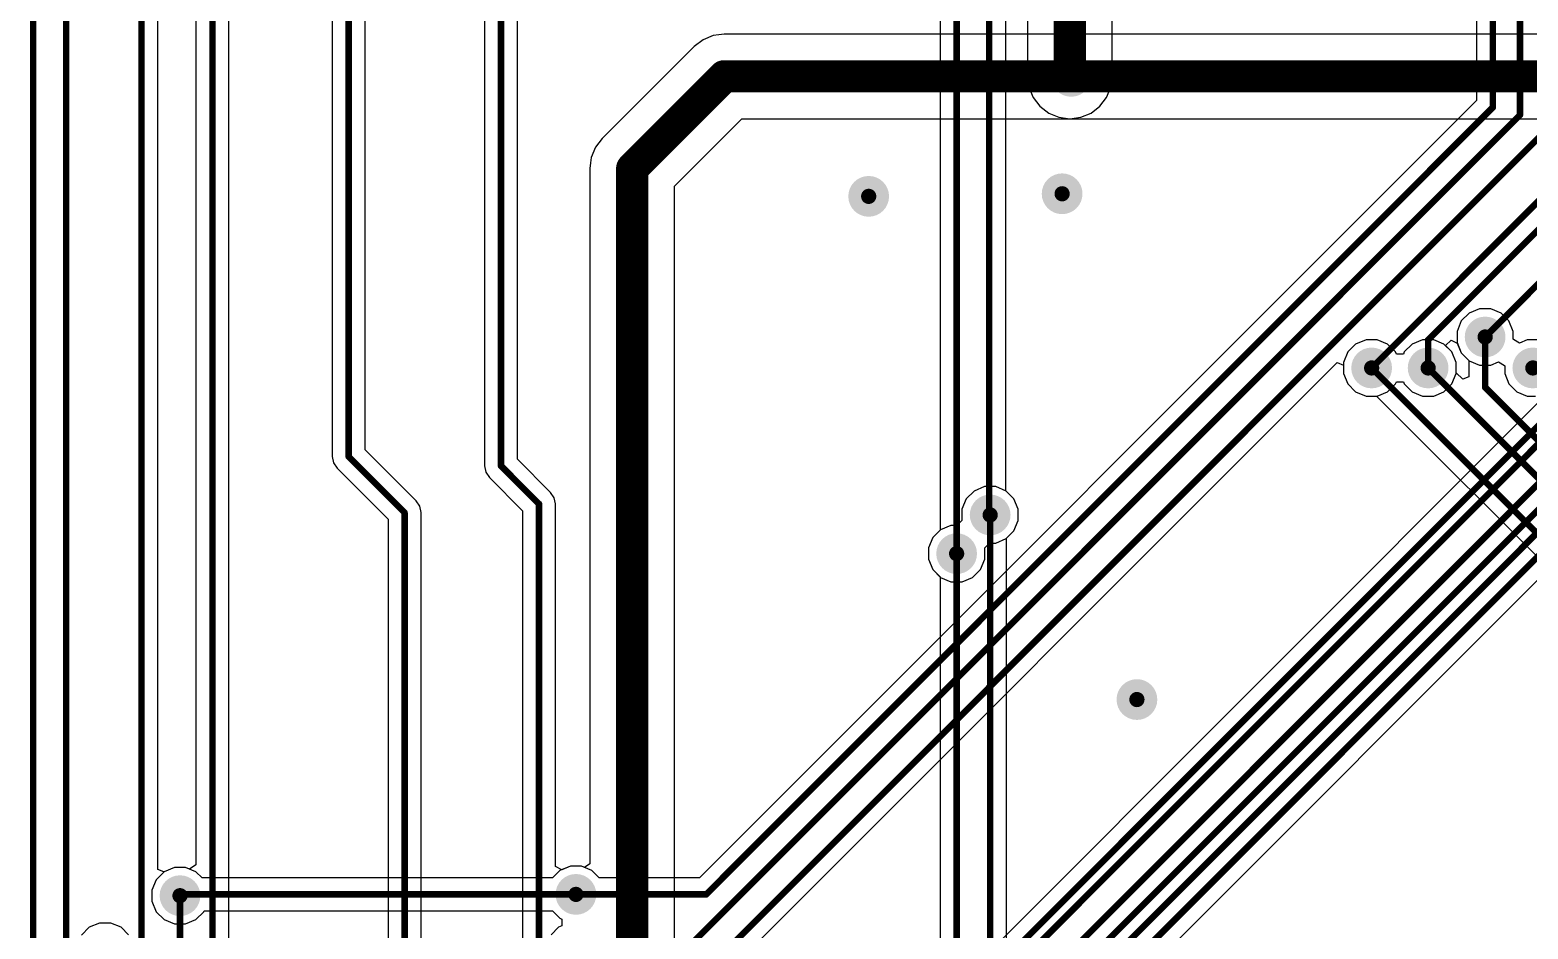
# Model space of a CAD drawing. Header units: millimetres. Extents: x -0.36 to 5.33, y -0.63 to 3.45.
# Drawn here: x 0.395 to 1.556, y 1.541 to 2.238 of the extents above; entities that cross this region are included whole.
import ezdxf

# ---------------------------------------------------------------- set-up
doc = ezdxf.new("R2010")
doc.units = ezdxf.units.MM
doc.header["$MEASUREMENT"] = 0
for name, color, linetype in [('BottomLayer', 5, 'Continuous'), ('BottomSolder', 6, 'Continuous'), ('TopLayer', 1, 'Continuous'), ('TopSolder', 216, 'Continuous'), ('ViaHoleLayer', 16, 'Continuous')]:
    doc.layers.add(name, color=color, linetype=linetype)

msp = doc.modelspace()

# ---------------------------------------------------------------- hatches: boundary and pattern name
at = {"layer": 'BottomLayer'}
h = msp.add_hatch(color=5, dxfattribs=at)
edge = h.paths.add_edge_path()
edge.add_arc((1.202, 2.202), 0.0118, 0, 360)
h = msp.add_hatch(color=5, dxfattribs=at)
edge = h.paths.add_edge_path()
edge.add_arc((1.045, 2.109), 0.0118, 0, 360)
h = msp.add_hatch(color=5, dxfattribs=at)
edge = h.paths.add_edge_path()
edge.add_arc((1.195, 2.111), 0.0118, 0, 360)
h = msp.add_hatch(color=5, dxfattribs=at)
edge = h.paths.add_edge_path()
edge.add_arc((1.523, 2), 0.0118, 0, 360)
h = msp.add_hatch(color=5, dxfattribs=at)
edge = h.paths.add_edge_path()
edge.add_arc((1.435, 1.976), 0.0118, 0, 360)
h = msp.add_hatch(color=5, dxfattribs=at)
edge = h.paths.add_edge_path()
edge.add_arc((1.4788, 1.976), 0.0118, 0, 360)
h = msp.add_hatch(color=5, dxfattribs=at)
edge = h.paths.add_edge_path()
edge.add_arc((1.56, 1.976), 0.0118, 0, 360)
h = msp.add_hatch(color=5, dxfattribs=at)
edge = h.paths.add_edge_path()
edge.add_arc((1.1392, 1.8621), 0.0118, 0, 360)
h = msp.add_hatch(color=5, dxfattribs=at)
edge = h.paths.add_edge_path()
edge.add_arc((1.1132, 1.8321), 0.0118, 0, 360)
h = msp.add_hatch(color=5, dxfattribs=at)
edge = h.paths.add_edge_path()
edge.add_arc((1.253, 1.719), 0.0118, 0, 360)
h = msp.add_hatch(color=5, dxfattribs=at)
edge = h.paths.add_edge_path()
edge.add_arc((0.818, 1.568), 0.0118, 0, 360)
h = msp.add_hatch(color=5, dxfattribs=at)
edge = h.paths.add_edge_path()
edge.add_arc((0.511, 1.567), 0.0118, 0, 360)
at = {"layer": 'BottomSolder'}
h = msp.add_hatch(color=6, dxfattribs=at)
edge = h.paths.add_edge_path()
edge.add_arc((1.202, 2.202), 0.0158, 0, 360)
h = msp.add_hatch(color=6, dxfattribs=at)
edge = h.paths.add_edge_path()
edge.add_arc((1.195, 2.111), 0.0158, 0, 360)
h = msp.add_hatch(color=6, dxfattribs=at)
edge = h.paths.add_edge_path()
edge.add_arc((1.045, 2.109), 0.0158, 0, 360)
h = msp.add_hatch(color=6, dxfattribs=at)
edge = h.paths.add_edge_path()
edge.add_arc((1.523, 2), 0.0158, 0, 360)
h = msp.add_hatch(color=6, dxfattribs=at)
edge = h.paths.add_edge_path()
edge.add_arc((1.435, 1.976), 0.0158, 0, 360)
h = msp.add_hatch(color=6, dxfattribs=at)
edge = h.paths.add_edge_path()
edge.add_arc((1.4788, 1.976), 0.0158, 0, 360)
h = msp.add_hatch(color=6, dxfattribs=at)
edge = h.paths.add_edge_path()
edge.add_arc((1.56, 1.976), 0.0158, 0, 360)
h = msp.add_hatch(color=6, dxfattribs=at)
edge = h.paths.add_edge_path()
edge.add_arc((1.1392, 1.8621), 0.0158, 0, 360)
h = msp.add_hatch(color=6, dxfattribs=at)
edge = h.paths.add_edge_path()
edge.add_arc((1.1132, 1.8321), 0.0158, 0, 360)
h = msp.add_hatch(color=6, dxfattribs=at)
edge = h.paths.add_edge_path()
edge.add_arc((1.253, 1.719), 0.0158, 0, 360)
h = msp.add_hatch(color=6, dxfattribs=at)
edge = h.paths.add_edge_path()
edge.add_arc((0.511, 1.567), 0.0158, 0, 360)
h = msp.add_hatch(color=6, dxfattribs=at)
edge = h.paths.add_edge_path()
edge.add_arc((0.818, 1.568), 0.0158, 0, 360)
at = {"layer": 'TopLayer'}
h = msp.add_hatch(color=1, dxfattribs=at)
edge = h.paths.add_edge_path()
edge.add_arc((1.202, 2.202), 0.0118, 0, 360)
h = msp.add_hatch(color=1, dxfattribs=at)
edge = h.paths.add_edge_path()
edge.add_arc((1.045, 2.109), 0.0118, 0, 360)
h = msp.add_hatch(color=1, dxfattribs=at)
edge = h.paths.add_edge_path()
edge.add_arc((1.195, 2.111), 0.0118, 0, 360)
h = msp.add_hatch(color=1, dxfattribs=at)
edge = h.paths.add_edge_path()
edge.add_arc((1.523, 2), 0.0118, 0, 360)
h = msp.add_hatch(color=1, dxfattribs=at)
edge = h.paths.add_edge_path()
edge.add_arc((1.435, 1.976), 0.0118, 0, 360)
h = msp.add_hatch(color=1, dxfattribs=at)
edge = h.paths.add_edge_path()
edge.add_arc((1.4788, 1.976), 0.0118, 0, 360)
h = msp.add_hatch(color=1, dxfattribs=at)
edge = h.paths.add_edge_path()
edge.add_arc((1.56, 1.976), 0.0118, 0, 360)
h = msp.add_hatch(color=1, dxfattribs=at)
edge = h.paths.add_edge_path()
edge.add_arc((1.1392, 1.8621), 0.0118, 0, 360)
h = msp.add_hatch(color=1, dxfattribs=at)
edge = h.paths.add_edge_path()
edge.add_arc((1.1132, 1.8321), 0.0118, 0, 360)
h = msp.add_hatch(color=1, dxfattribs=at)
edge = h.paths.add_edge_path()
edge.add_arc((1.253, 1.719), 0.0118, 0, 360)
h = msp.add_hatch(color=1, dxfattribs=at)
edge = h.paths.add_edge_path()
edge.add_arc((0.818, 1.568), 0.0118, 0, 360)
h = msp.add_hatch(color=1, dxfattribs=at)
edge = h.paths.add_edge_path()
edge.add_arc((0.511, 1.567), 0.0118, 0, 360)
at = {"layer": 'TopSolder'}
h = msp.add_hatch(color=216, dxfattribs=at)
edge = h.paths.add_edge_path()
edge.add_arc((1.202, 2.202), 0.0158, 0, 360)
h = msp.add_hatch(color=216, dxfattribs=at)
edge = h.paths.add_edge_path()
edge.add_arc((1.195, 2.111), 0.0158, 0, 360)
h = msp.add_hatch(color=216, dxfattribs=at)
edge = h.paths.add_edge_path()
edge.add_arc((1.045, 2.109), 0.0158, 0, 360)
h = msp.add_hatch(color=216, dxfattribs=at)
edge = h.paths.add_edge_path()
edge.add_arc((1.523, 2), 0.0158, 0, 360)
h = msp.add_hatch(color=216, dxfattribs=at)
edge = h.paths.add_edge_path()
edge.add_arc((1.435, 1.976), 0.0158, 0, 360)
h = msp.add_hatch(color=216, dxfattribs=at)
edge = h.paths.add_edge_path()
edge.add_arc((1.4788, 1.976), 0.0158, 0, 360)
h = msp.add_hatch(color=216, dxfattribs=at)
edge = h.paths.add_edge_path()
edge.add_arc((1.56, 1.976), 0.0158, 0, 360)
h = msp.add_hatch(color=216, dxfattribs=at)
edge = h.paths.add_edge_path()
edge.add_arc((1.1392, 1.8621), 0.0158, 0, 360)
h = msp.add_hatch(color=216, dxfattribs=at)
edge = h.paths.add_edge_path()
edge.add_arc((1.1132, 1.8321), 0.0158, 0, 360)
h = msp.add_hatch(color=216, dxfattribs=at)
edge = h.paths.add_edge_path()
edge.add_arc((1.253, 1.719), 0.0158, 0, 360)
h = msp.add_hatch(color=216, dxfattribs=at)
edge = h.paths.add_edge_path()
edge.add_arc((0.511, 1.567), 0.0158, 0, 360)
h = msp.add_hatch(color=216, dxfattribs=at)
edge = h.paths.add_edge_path()
edge.add_arc((0.818, 1.568), 0.0158, 0, 360)
at = {"layer": 'ViaHoleLayer'}
h = msp.add_hatch(color=16, dxfattribs=at)
edge = h.paths.add_edge_path()
edge.add_arc((1.202, 2.202), 0.00591, 0, 360)
h = msp.add_hatch(color=16, dxfattribs=at)
edge = h.paths.add_edge_path()
edge.add_arc((1.045, 2.109), 0.00591, 0, 360)
h = msp.add_hatch(color=16, dxfattribs=at)
edge = h.paths.add_edge_path()
edge.add_arc((1.195, 2.111), 0.00591, 0, 360)
h = msp.add_hatch(color=16, dxfattribs=at)
edge = h.paths.add_edge_path()
edge.add_arc((1.523, 2), 0.00591, 0, 360)
h = msp.add_hatch(color=16, dxfattribs=at)
edge = h.paths.add_edge_path()
edge.add_arc((1.435, 1.976), 0.00591, 0, 360)
h = msp.add_hatch(color=16, dxfattribs=at)
edge = h.paths.add_edge_path()
edge.add_arc((1.4788, 1.976), 0.00591, 0, 360)
h = msp.add_hatch(color=16, dxfattribs=at)
edge = h.paths.add_edge_path()
edge.add_arc((1.56, 1.976), 0.00591, 0, 360)
h = msp.add_hatch(color=16, dxfattribs=at)
edge = h.paths.add_edge_path()
edge.add_arc((1.1392, 1.8621), 0.00591, 0, 360)
h = msp.add_hatch(color=16, dxfattribs=at)
edge = h.paths.add_edge_path()
edge.add_arc((1.1132, 1.8321), 0.00591, 0, 360)
h = msp.add_hatch(color=16, dxfattribs=at)
edge = h.paths.add_edge_path()
edge.add_arc((1.253, 1.719), 0.00591, 0, 360)
h = msp.add_hatch(color=16, dxfattribs=at)
edge = h.paths.add_edge_path()
edge.add_arc((0.511, 1.567), 0.00591, 0, 360)
h = msp.add_hatch(color=16, dxfattribs=at)
edge = h.paths.add_edge_path()
edge.add_arc((0.818, 1.568), 0.00591, 0, 360)

# ---------------------------------------------------------------- linework, layer by layer
at = {"layer": 'BottomLayer'}
for p, q in [((0.9166, 2.2304), (0.9098, 2.2252)), ((0.9245, 2.2337), (0.9166, 2.2304)), ((0.9288, 2.2342), (0.9245, 2.2337)), ((0.933, 2.2348), (0.9288, 2.2342)), ((1.8676, 2.2348), (0.933, 2.2348)), ((0.9098, 2.2252), (0.8384, 2.1538)), ((0.8944, 2.117), (0.9466, 2.1692)), ((0.9466, 2.1692), (1.854, 2.1692)), ((0.8384, 2.1538), (0.8332, 2.147)), ((0.8299, 2.1391), (0.8294, 2.1349)), ((0.8332, 2.147), (0.8299, 2.1391)), ((0.8294, 2.1349), (0.8288, 2.1306)), ((0.8288, 2.1306), (0.8288, 1.5916)), ((0.8944, 1.0887), (0.8944, 2.117)), ((1.5187, 2.0218), (1.5106, 2.0185)), ((1.5273, 2.0218), (1.5187, 2.0218)), ((1.5354, 2.0185), (1.5273, 2.0218)), ((1.5045, 2.0124), (1.5012, 2.0043)), ((1.5106, 2.0185), (1.5045, 2.0124)), ((1.5415, 2.0124), (1.5354, 2.0185)), ((1.5448, 2.0043), (1.5415, 2.0124)), ((1.5012, 2.0043), (1.5012, 1.9957)), ((1.5448, 1.9983), (1.5448, 2.0043)), ((1.545, 1.9981), (1.5448, 1.9983)), ((1.5497, 1.9953), (1.545, 1.9981)), ((1.4165, 1.9884), (1.4132, 1.9803)), ((1.4226, 1.9945), (1.4165, 1.9884)), ((1.4307, 1.9978), (1.4226, 1.9945)), ((1.4393, 1.9978), (1.4307, 1.9978)), ((1.4474, 1.9945), (1.4393, 1.9978)), ((1.4535, 1.9884), (1.4474, 1.9945)), ((1.4542, 1.9867), (1.4535, 1.9884)), ((1.4596, 1.9867), (1.4542, 1.9867)), ((1.4603, 1.9884), (1.4596, 1.9867)), ((1.4664, 1.9945), (1.4603, 1.9884)), ((1.4744, 1.9978), (1.4664, 1.9945)), ((1.4831, 1.9978), (1.4744, 1.9978)), ((1.4911, 1.9945), (1.4831, 1.9978)), ((1.4973, 1.9884), (1.4911, 1.9945)), ((1.5006, 1.9803), (1.4973, 1.9884)), ((1.5012, 1.9957), (1.5045, 1.9876)), ((1.5045, 1.9876), (1.5103, 1.9819)), ((1.5557, 1.9978), (1.5497, 1.9953)), ((1.5643, 1.9978), (1.5557, 1.9978)), ((1.4132, 1.9803), (1.4132, 1.9717)), ((1.5006, 1.9722), (1.5006, 1.9803)), ((1.5103, 1.9819), (1.5103, 1.9691)), ((1.4132, 1.9717), (1.4165, 1.9636)), ((1.4165, 1.9636), (1.4226, 1.9575)), ((1.5056, 1.9672), (1.5006, 1.9722)), ((1.5103, 1.9691), (1.5056, 1.9672)), ((1.4226, 1.9575), (1.4307, 1.9542)), ((1.4307, 1.9542), (1.4388, 1.9542)), ((1.4388, 1.9542), (1.6177, 1.7753)), ((1.1348, 1.884), (1.1268, 1.8806)), ((1.1435, 1.884), (1.1348, 1.884)), ((1.1515, 1.8806), (1.1435, 1.884)), ((1.1207, 1.8745), (1.1173, 1.8665)), ((1.1268, 1.8806), (1.1207, 1.8745)), ((1.1576, 1.8745), (1.1515, 1.8806)), ((1.161, 1.8665), (1.1576, 1.8745)), ((1.1173, 1.8665), (1.1173, 1.8578)), ((1.161, 1.8578), (1.161, 1.8665)), ((1.1008, 1.8506), (1.0947, 1.8445)), ((1.1088, 1.854), (1.1008, 1.8506)), ((1.1135, 1.854), (1.1088, 1.854)), ((1.1173, 1.8578), (1.1135, 1.854)), ((1.1519, 1.844), (1.1576, 1.8498)), ((1.1576, 1.8498), (1.161, 1.8578)), ((1.0947, 1.8445), (1.0913, 1.8365)), ((1.0913, 1.8365), (1.0913, 1.8278)), ((1.1519, 1.3366), (1.1519, 1.844)), ((1.0913, 1.8278), (1.0947, 1.8198)), ((1.0947, 1.8198), (1.1004, 1.814)), ((1.1004, 1.814), (1.1004, 1.3361)), ((0.8288, 1.5916), (0.8247, 1.5888)), ((0.4986, 1.5855), (0.4925, 1.5794)), ((0.5067, 1.5888), (0.4986, 1.5855)), ((0.5153, 1.5888), (0.5067, 1.5888)), ((0.5234, 1.5855), (0.5153, 1.5888)), ((0.5281, 1.5807), (0.5234, 1.5855)), ((0.7999, 1.5807), (0.5281, 1.5807)), ((0.8056, 1.5865), (0.7999, 1.5807)), ((0.8137, 1.5898), (0.8056, 1.5865)), ((0.8223, 1.5898), (0.8137, 1.5898)), ((0.8247, 1.5888), (0.8223, 1.5898)), ((0.4925, 1.5794), (0.4892, 1.5713)), ((0.4892, 1.5713), (0.4892, 1.5627)), ((0.4892, 1.5627), (0.4925, 1.5546)), ((0.4487, 1.5458), (0.4406, 1.5425)), ((0.4573, 1.5458), (0.4487, 1.5458)), ((0.4654, 1.5425), (0.4573, 1.5458)), ((0.4925, 1.5546), (0.4986, 1.5485)), ((0.4986, 1.5485), (0.5067, 1.5452)), ((0.5067, 1.5452), (0.5153, 1.5452)), ((0.5153, 1.5452), (0.5234, 1.5485)), ((0.5234, 1.5485), (0.5295, 1.5546)), ((0.5295, 1.5546), (0.5297, 1.5553)), ((0.5297, 1.5553), (0.7999, 1.5553)), ((0.7999, 1.5553), (0.8056, 1.5495)), ((0.8056, 1.5495), (0.8071, 1.5489)), ((0.8071, 1.5489), (0.8071, 1.5435)), ((0.4406, 1.5425), (0.4345, 1.5364)), ((0.4711, 1.5367), (0.4654, 1.5425)), ((0.8046, 1.5425), (0.7989, 1.5367)), ((0.8071, 1.5435), (0.8046, 1.5425))]:
    msp.add_line(p, q, dxfattribs=at)
for points, const_width in [([(0.8616, 2.1306), (0.933, 2.202)], 0.025), ([(0.933, 2.202), (1.202, 2.202)], 0.025), ([(1.202, 2.202), (1.8676, 2.202)], 0.025), ([(0.8616, 1.0887), (0.8616, 2.1306)], 0.025), ([(1.523, 1.961), (1.523, 2)], 0.005), ([(1.435, 1.976), (1.6305, 1.7805)], 0.005), ([(1.4788, 1.976), (1.6548, 1.8)], 0.005), ([(1.523, 1.961), (1.685, 1.799)], 0.005), ([(1.1392, 1.3314), (1.1392, 1.8621)], 0.005), ([(1.1132, 1.3361), (1.1132, 1.8321)], 0.005), ([(0.511, 1.567), (0.512, 1.568)], 0.005), ([(0.512, 1.568), (0.818, 1.568)], 0.005)]:
    msp.add_lwpolyline(points, dxfattribs=dict(at, const_width=const_width))
for points, const_width in [([(0.9267, 2.202, 1), (0.9393, 2.202, 1)], 0.0125), ([(0.9267, 2.202, 1), (0.9393, 2.202, 1)], 0.0125), ([(1.1958, 2.202, 1), (1.2083, 2.202, 1)], 0.0125), ([(1.1958, 2.202, 1), (1.2083, 2.202, 1)], 0.0125), ([(0.8554, 2.1306, 1), (0.8679, 2.1306, 1)], 0.0125), ([(0.8554, 2.1306, 1), (0.8679, 2.1306, 1)], 0.0125), ([(1.5217, 2, 1), (1.5243, 2, 1)], 0.0025), ([(1.4338, 1.976, 1), (1.4363, 1.976, 1)], 0.0025), ([(1.4775, 1.976, 1), (1.48, 1.976, 1)], 0.0025), ([(1.5217, 1.961, 1), (1.5243, 1.961, 1)], 0.0025), ([(1.5217, 1.961, 1), (1.5243, 1.961, 1)], 0.0025), ([(1.1379, 1.8621, 1), (1.1404, 1.8621, 1)], 0.0025), ([(1.1119, 1.8321, 1), (1.1144, 1.8321, 1)], 0.0025), ([(0.5098, 1.567, 1), (0.5122, 1.567, 1)], 0.0025), ([(0.5108, 1.568, 1), (0.5132, 1.568, 1)], 0.0025), ([(0.5108, 1.568, 1), (0.5132, 1.568, 1)], 0.0025), ([(0.8167, 1.568, 1), (0.8193, 1.568, 1)], 0.0025)]:
    msp.add_lwpolyline(points, format="xyb", close=True, dxfattribs=dict(at, const_width=const_width))
at = {"layer": 'TopLayer'}
for p, q in [((0.4939, 1.5873), (0.4939, 3.0609)), ((0.629, 2.6882), (0.629, 1.9073)), ((0.6545, 1.9126), (0.6545, 2.6882)), ((0.7471, 2.6882), (0.7471, 1.9001)), ((0.7726, 1.9054), (0.7726, 2.6882)), ((1.1004, 2.687), (1.1004, 1.8502)), ((0.5234, 2.6301), (0.5234, 1.5909)), ((0.5489, 0.9028), (0.5489, 2.6301)), ((1.2338, 2.202), (1.2338, 2.6202)), ((1.1682, 2.6118), (1.1682, 2.202)), ((1.1513, 1.8807), (1.1513, 2.6014)), ((1.5163, 2.5851), (1.5163, 2.1833)), ((1.1682, 2.202), (1.1693, 2.1935)), ((1.2327, 2.1935), (1.2338, 2.202)), ((1.1693, 2.1935), (1.1726, 2.1856)), ((1.1726, 2.1856), (1.1778, 2.1788)), ((1.2242, 2.1788), (1.2294, 2.1856)), ((1.2294, 2.1856), (1.2327, 2.1935)), ((1.5163, 2.1833), (0.9137, 1.5807)), ((1.1778, 2.1788), (1.1846, 2.1736)), ((1.1846, 2.1736), (1.1925, 2.1703)), ((1.2095, 2.1703), (1.2174, 2.1736)), ((1.2174, 2.1736), (1.2242, 2.1788)), ((1.1925, 2.1703), (1.201, 2.1692)), ((1.201, 2.1692), (1.2095, 2.1703)), ((1.1979, 1.4459), (1.7737, 2.0216)), ((1.4923, 1.9933), (1.4966, 1.9975)), ((1.4973, 1.9884), (1.4923, 1.9933)), ((1.4966, 1.9975), (1.5014, 1.9953)), ((1.5006, 1.9803), (1.4973, 1.9884)), ((1.5014, 1.9953), (1.5045, 1.9876)), ((1.5045, 1.9876), (1.5106, 1.9815)), ((0.903, 1.475), (1.4082, 1.9802)), ((1.4082, 1.9802), (1.4132, 1.9781)), ((1.4132, 1.9781), (1.4132, 1.9717)), ((1.5006, 1.9717), (1.5006, 1.9803)), ((1.5106, 1.9815), (1.5187, 1.9782)), ((1.5187, 1.9782), (1.5273, 1.9782)), ((1.5273, 1.9782), (1.5333, 1.9807)), ((1.5333, 1.9807), (1.538, 1.9779)), ((1.538, 1.9779), (1.5382, 1.9777)), ((1.5382, 1.9777), (1.5382, 1.9717)), ((1.4132, 1.9717), (1.4165, 1.9636)), ((1.4165, 1.9636), (1.4226, 1.9575)), ((1.4474, 1.9575), (1.4535, 1.9636)), ((1.4535, 1.9636), (1.4542, 1.9653)), ((1.4542, 1.9653), (1.4596, 1.9653)), ((1.4596, 1.9653), (1.4603, 1.9636)), ((1.4603, 1.9636), (1.4664, 1.9575)), ((1.4911, 1.9575), (1.4973, 1.9636)), ((1.4973, 1.9636), (1.5006, 1.9717)), ((1.5382, 1.9717), (1.5415, 1.9636)), ((1.5415, 1.9636), (1.5476, 1.9575)), ((1.4226, 1.9575), (1.4307, 1.9542)), ((1.4307, 1.9542), (1.4393, 1.9542)), ((1.4393, 1.9542), (1.4474, 1.9575)), ((1.4664, 1.9575), (1.4744, 1.9542)), ((1.4744, 1.9542), (1.4831, 1.9542)), ((1.4831, 1.9542), (1.4911, 1.9575)), ((1.5476, 1.9575), (1.5557, 1.9542)), ((1.5557, 1.9542), (1.5621, 1.9542)), ((1.5642, 1.9492), (1.0816, 1.4666)), ((0.629, 1.9073), (0.63, 1.9024)), ((0.6942, 1.8729), (0.6545, 1.9126)), ((0.7984, 1.8796), (0.7726, 1.9054)), ((0.63, 1.9024), (0.6328, 1.8983)), ((0.6328, 1.8983), (0.6724, 1.8587)), ((0.7471, 1.9001), (0.7481, 1.8952)), ((0.7481, 1.8952), (0.7509, 1.8911)), ((0.7509, 1.8911), (0.7767, 1.8653)), ((0.6969, 1.8688), (0.6942, 1.8729)), ((0.8012, 1.8754), (0.7984, 1.8796)), ((0.8022, 1.8706), (0.8012, 1.8754)), ((0.8022, 1.5896), (0.8022, 1.8706)), ((1.1515, 1.8806), (1.1513, 1.8807)), ((1.1576, 1.8745), (1.1515, 1.8806)), ((1.161, 1.8665), (1.1576, 1.8745)), ((0.6724, 1.8587), (0.6724, 1.4743)), ((0.6979, 1.8639), (0.6969, 1.8688)), ((0.6979, 0.97), (0.6979, 1.8639)), ((0.7767, 1.8653), (0.7767, 0.9565)), ((1.161, 1.8578), (1.161, 1.8665)), ((1.1004, 1.8502), (1.0947, 1.8445)), ((1.1515, 1.8437), (1.1576, 1.8498)), ((1.1576, 1.8498), (1.161, 1.8578)), ((1.0947, 1.8445), (1.0913, 1.8365)), ((1.0913, 1.8365), (1.0913, 1.8278)), ((1.135, 1.8365), (1.1388, 1.8403)), ((1.135, 1.8278), (1.135, 1.8365)), ((1.1388, 1.8403), (1.1435, 1.8403)), ((1.1435, 1.8403), (1.1515, 1.8437)), ((1.0913, 1.8278), (1.0947, 1.8198)), ((1.1316, 1.8198), (1.135, 1.8278)), ((1.0947, 1.8198), (1.1008, 1.8137)), ((1.1008, 1.8137), (1.1088, 1.8103)), ((1.1175, 1.8103), (1.1255, 1.8137)), ((1.1255, 1.8137), (1.1316, 1.8198)), ((1.1088, 1.8103), (1.1175, 1.8103)), ((0.4985, 1.5854), (0.4939, 1.5873)), ((0.4986, 1.5855), (0.4985, 1.5854)), ((0.5067, 1.5888), (0.4986, 1.5855)), ((0.5153, 1.5888), (0.5067, 1.5888)), ((0.5184, 1.5875), (0.5153, 1.5888)), ((0.5234, 1.5909), (0.5184, 1.5875)), ((0.8072, 1.5871), (0.8022, 1.5896)), ((0.8137, 1.5898), (0.8072, 1.5871)), ((0.8223, 1.5898), (0.8137, 1.5898)), ((0.8304, 1.5865), (0.8223, 1.5898)), ((0.8361, 1.5807), (0.8304, 1.5865)), ((0.9137, 1.5807), (0.8361, 1.5807))]:
    msp.add_line(p, q, dxfattribs=at)
for points, const_width in [([(0.4812, 0.6134), (0.4812, 3.0661)], 0.005), ([(0.3972, 0.5997), (0.3972, 3.0461)], 0.005), ([(0.4227, 0.6023), (0.4227, 3.0434)], 0.005), ([(0.6418, 1.9073), (0.6418, 2.8226)], 0.005), ([(0.7599, 1.9001), (0.7599, 2.8226)], 0.005), ([(1.1132, 1.8321), (1.1132, 2.8215)], 0.005), ([(0.914, 1.236), (2.3507, 2.6727)], 0.005), ([(1.0061, 1.359), (2.3205, 2.6734)], 0.005), ([(0.9322, 1.2342), (2.3557, 2.6577)], 0.005), ([(0.5362, 0.8478), (0.5362, 2.6482)], 0.005), ([(1.201, 2.202), (1.201, 2.6338)], 0.025), ([(1.1385, 1.8628), (1.1385, 2.6067)], 0.005), ([(1.529, 2.178), (1.529, 2.6032)], 0.005), ([(1.0861, 1.4531), (2.2166, 2.5836)], 0.005), ([(1.55, 2.172), (1.55, 2.5543)], 0.005), ([(1.0491, 1.3341), (2.2533, 2.5382)], 0.005), ([(1.1852, 1.4512), (2.2338, 2.4998)], 0.005), ([(1.4788, 1.9978), (1.7362, 2.2552)], 0.005), ([(1.435, 1.976), (1.7002, 2.2412)], 0.005), ([(1.523, 2), (1.7702, 2.2472)], 0.005), ([(0.902, 1.524), (1.55, 2.172)], 0.005), ([(0.919, 1.568), (1.529, 2.178)], 0.005), ([(0.894, 1.484), (1.5711, 2.1611)], 0.005), ([(1.4788, 1.976), (1.4788, 1.9978)], 0.005), ([(0.6418, 1.9073), (0.6852, 1.8639)], 0.005), ([(0.7599, 1.9001), (0.7894, 1.8706)], 0.005), ([(0.7894, 0.9565), (0.7894, 1.8706)], 0.005), ([(0.6852, 0.9647), (0.6852, 1.8639)], 0.005), ([(1.1385, 1.8628), (1.1392, 1.8621)], 0.005), ([(0.511, 0.7813), (0.511, 1.567)], 0.005), ([(0.818, 1.568), (0.919, 1.568)], 0.005)]:
    msp.add_lwpolyline(points, dxfattribs=dict(at, const_width=const_width))
for points, const_width in [([(1.1947, 2.202, 1), (1.2072, 2.202, 1)], 0.0125), ([(1.5277, 2.178, 1), (1.5303, 2.178, 1)], 0.0025), ([(1.5277, 2.178, 1), (1.5303, 2.178, 1)], 0.0025), ([(1.5488, 2.172, 1), (1.5513, 2.172, 1)], 0.0025), ([(1.5488, 2.172, 1), (1.5513, 2.172, 1)], 0.0025), ([(1.4775, 1.9978, 1), (1.48, 1.9978, 1)], 0.0025), ([(1.4775, 1.9978, 1), (1.48, 1.9978, 1)], 0.0025), ([(1.5217, 2, 1), (1.5243, 2, 1)], 0.0025), ([(1.4338, 1.976, 1), (1.4363, 1.976, 1)], 0.0025), ([(1.4775, 1.976, 1), (1.48, 1.976, 1)], 0.0025), ([(0.6405, 1.9073, 1), (0.643, 1.9073, 1)], 0.0025), ([(0.6405, 1.9073, 1), (0.643, 1.9073, 1)], 0.0025), ([(0.7586, 1.9001, 1), (0.7611, 1.9001, 1)], 0.0025), ([(0.7586, 1.9001, 1), (0.7611, 1.9001, 1)], 0.0025), ([(0.7882, 1.8706, 1), (0.7907, 1.8706, 1)], 0.0025), ([(0.7882, 1.8706, 1), (0.7907, 1.8706, 1)], 0.0025), ([(0.6839, 1.8639, 1), (0.6864, 1.8639, 1)], 0.0025), ([(0.6839, 1.8639, 1), (0.6864, 1.8639, 1)], 0.0025), ([(1.1373, 1.8628, 1), (1.1398, 1.8628, 1)], 0.0025), ([(1.1373, 1.8628, 1), (1.1398, 1.8628, 1)], 0.0025), ([(1.1379, 1.8621, 1), (1.1404, 1.8621, 1)], 0.0025), ([(1.1119, 1.8321, 1), (1.1144, 1.8321, 1)], 0.0025), ([(0.5098, 1.567, 1), (0.5122, 1.567, 1)], 0.0025), ([(0.8167, 1.568, 1), (0.8193, 1.568, 1)], 0.0025), ([(0.9177, 1.568, 1), (0.9203, 1.568, 1)], 0.0025), ([(0.9177, 1.568, 1), (0.9203, 1.568, 1)], 0.0025)]:
    msp.add_lwpolyline(points, format="xyb", close=True, dxfattribs=dict(at, const_width=const_width))

doc.saveas('drawing.dxf')
